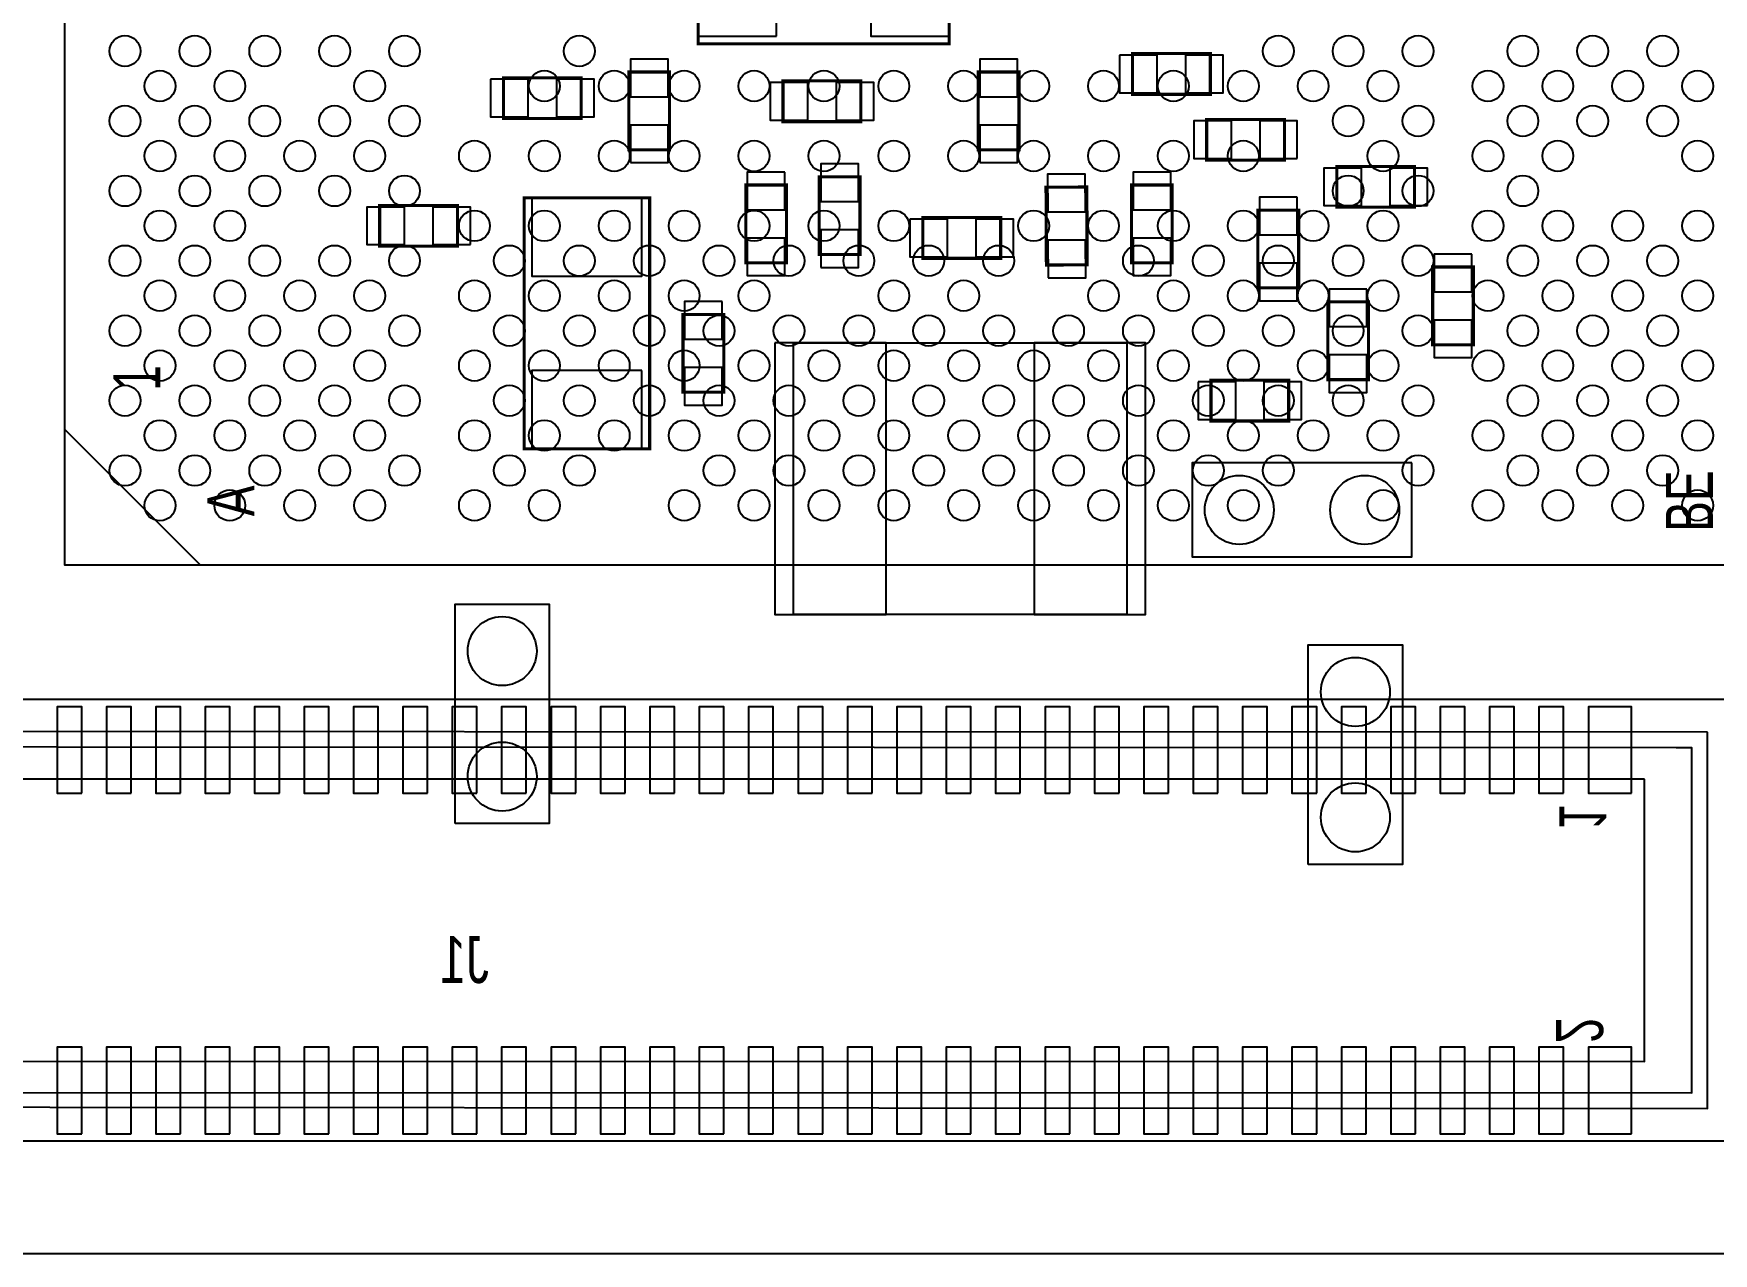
# Model space of a CAD drawing. Extents: x 0 to 42.6, y 0 to 25.
# Drawn here: x 13.03 to 26.63, y 0 to 9.88 of the extents above; entities that cross this region are included whole.
import ezdxf
from ezdxf.enums import TextEntityAlignment as Align

# ---------------------------------------------------------------- set-up
doc = ezdxf.new("R2010")
doc.units = 0
for name, color, linetype in [('BG_OUTLINE', 3, 'CONTINUOUS'), ('PG_ASSEMBLY_BOTTOM', 30, 'CONTINUOUS'), ('PG_ASSEMBLY_TOP', 254, 'CONTINUOUS'), ('PIN_BOTTOM', 211, 'CONTINUOUS'), ('PIN_TOP', 160, 'CONTINUOUS'), ('RD_ASSEMBLY_BOTTOM', 140, 'CONTINUOUS')]:
    doc.layers.add(name, color=color, linetype=linetype)

msp = doc.modelspace()

# ---------------------------------------------------------------- linework, layer by layer
at = {"layer": 'BG_OUTLINE'}
msp.add_lwpolyline([(42.6339, 0), (42.6339, 25.004014), (0, 25.004014), (0, 0)], close=True, dxfattribs=at)
at = {"layer": 'PG_ASSEMBLY_BOTTOM', "const_width": 0.0254}
for points in [[(18.411698, 9.793224), (20.443698, 9.793224), (20.443698, 10.809224), (18.411698, 10.809224), (18.411698, 9.793224)], [(21.928582, 9.385046), (22.558502, 9.385046), (22.558502, 9.715246), (21.928582, 9.715246), (21.928582, 9.385046)], [(16.834612, 9.189212), (17.464532, 9.189212), (17.464532, 9.519412), (16.834612, 9.519412), (16.834612, 9.189212)], [(18.179796, 8.936228), (18.179796, 9.566148), (17.849596, 9.566148), (17.849596, 8.936228), (18.179796, 8.936228)], [(21.00961, 8.936228), (21.00961, 9.566148), (20.67941, 9.566148), (20.67941, 8.936228), (21.00961, 8.936228)], [(19.098514, 9.163812), (19.728434, 9.163812), (19.728434, 9.494012), (19.098514, 9.494012), (19.098514, 9.163812)], [(23.158704, 9.181846), (22.528784, 9.181846), (22.528784, 8.851646), (23.158704, 8.851646), (23.158704, 9.181846)], [(19.721576, 8.08736), (19.721576, 8.71728), (19.391376, 8.71728), (19.391376, 8.08736), (19.721576, 8.08736)], [(24.212804, 8.8011), (23.582884, 8.8011), (23.582884, 8.4709), (24.212804, 8.4709), (24.212804, 8.8011)], [(18.796508, 8.65124), (18.796508, 8.02132), (19.126708, 8.02132), (19.126708, 8.65124), (18.796508, 8.65124)], [(21.561552, 8.004556), (21.558504, 8.634476), (21.228304, 8.632952), (21.231352, 8.003032), (21.561552, 8.004556)], [(21.9202, 8.65124), (21.9202, 8.02132), (22.2504, 8.02132), (22.2504, 8.65124), (21.9202, 8.65124)], [(16.462502, 8.485378), (15.832582, 8.485378), (15.832582, 8.155178), (16.462502, 8.155178), (16.462502, 8.485378)], [(18.017998, 6.5151), (18.017998, 8.5471), (17.001998, 8.5471), (17.001998, 6.5151), (18.017998, 6.5151)], [(22.943566, 8.447786), (22.943566, 7.817866), (23.273766, 7.817866), (23.273766, 8.447786), (22.943566, 8.447786)], [(20.230592, 8.057134), (20.860512, 8.057134), (20.860512, 8.387334), (20.230592, 8.387334), (20.230592, 8.057134)], [(24.3586, 7.987284), (24.3586, 7.357364), (24.6888, 7.357364), (24.6888, 7.987284), (24.3586, 7.987284)], [(23.509478, 7.704328), (23.509478, 7.074408), (23.839678, 7.074408), (23.839678, 7.704328), (23.509478, 7.704328)], [(18.288508, 7.602728), (18.288508, 6.972808), (18.618708, 6.972808), (18.618708, 7.602728), (18.288508, 7.602728)], [(22.563582, 6.740144), (23.193502, 6.740144), (23.193502, 7.070344), (22.563582, 7.070344), (22.563582, 6.740144)]]:
    msp.add_lwpolyline(points, dxfattribs=at)
at = {"layer": 'PG_ASSEMBLY_BOTTOM'}
for points in [[(19.182588, 7.373874), (21.882608, 7.373874), (21.882608, 5.17398), (19.182588, 5.17398), (19.182588, 7.373874)], [(24.190198, 6.4008), (22.412198, 6.4008), (22.412198, 5.6388), (24.190198, 5.6388), (24.190198, 6.4008)], [(26.819606, 0.907542), (6.216142, 0.90932), (6.216142, 4.48818), (26.819606, 4.487418), (26.819606, 0.907542)], [(26.58364, 4.22148), (6.447282, 4.22656), (6.447282, 1.18872), (26.58364, 1.17348), (26.58364, 4.22148)], [(26.45664, 4.09448), (6.592062, 4.1021), (6.592062, 1.30302), (26.45664, 1.30048), (26.45664, 4.09448), (26.32964, 4.09448)], [(26.07564, 3.84048), (6.975602, 3.84048), (6.970522, 1.55702), (26.07564, 1.55448), (26.07564, 3.84048)]]:
    msp.add_lwpolyline(points, dxfattribs=at)
at = {"layer": 'PG_ASSEMBLY_TOP'}
for points in [[(27.278584, 5.574792), (27.278584, 17.574768), (13.278612, 17.574768), (13.278612, 5.574792), (27.278584, 5.574792)], [(16.443198, 3.4798), (16.443198, 5.2578), (17.205198, 5.2578), (17.205198, 3.4798), (16.443198, 3.4798)], [(23.351998, 3.1496), (23.351998, 4.9276), (24.113998, 4.9276), (24.113998, 3.1496), (23.351998, 3.1496)]]:
    msp.add_lwpolyline(points, dxfattribs=at)
msp.add_lwpolyline([(13.278612, 5.574792), (14.378686, 5.574792), (13.278612, 6.674866)], close=True, dxfattribs=at)
at = {"layer": 'PIN_BOTTOM'}
for points in [[(19.046698, 9.856724), (19.046698, 10.745724), (18.411698, 10.745724), (18.411698, 9.856724)], [(20.443698, 9.856724), (20.443698, 10.745724), (19.808698, 10.745724), (19.808698, 9.856724)], [(17.862296, 9.365742), (18.167096, 9.365742), (18.167096, 9.670542), (17.862296, 9.670542)], [(20.69211, 9.365742), (20.99691, 9.365742), (20.99691, 9.670542), (20.69211, 9.670542)], [(21.824188, 9.702546), (21.824188, 9.397746), (22.128988, 9.397746), (22.128988, 9.702546)], [(22.358096, 9.702546), (22.358096, 9.397746), (22.662896, 9.397746), (22.662896, 9.702546)], [(16.730218, 9.506712), (16.730218, 9.201912), (17.035018, 9.201912), (17.035018, 9.506712)], [(17.264126, 9.506712), (17.264126, 9.201912), (17.568926, 9.201912), (17.568926, 9.506712)], [(18.99412, 9.481312), (18.99412, 9.176512), (19.29892, 9.176512), (19.29892, 9.481312)], [(19.528028, 9.481312), (19.528028, 9.176512), (19.832828, 9.176512), (19.832828, 9.481312)], [(17.862296, 8.831834), (18.167096, 8.831834), (18.167096, 9.136634), (17.862296, 9.136634)], [(20.69211, 8.831834), (20.99691, 8.831834), (20.99691, 9.136634), (20.69211, 9.136634)], [(22.72919, 8.864346), (22.72919, 9.169146), (22.42439, 9.169146), (22.42439, 8.864346)], [(23.263098, 8.864346), (23.263098, 9.169146), (22.958298, 9.169146), (22.958298, 8.864346)], [(19.114008, 8.755634), (18.809208, 8.755634), (18.809208, 8.450834), (19.114008, 8.450834)], [(19.404076, 8.516874), (19.708876, 8.516874), (19.708876, 8.821674), (19.404076, 8.821674)], [(21.242026, 8.432544), (21.546822, 8.434076), (21.54529, 8.738872), (21.240494, 8.73734)], [(22.2377, 8.755634), (21.9329, 8.755634), (21.9329, 8.450834), (22.2377, 8.450834)], [(23.78329, 8.4836), (23.78329, 8.7884), (23.47849, 8.7884), (23.47849, 8.4836)], [(24.317198, 8.4836), (24.317198, 8.7884), (24.012398, 8.7884), (24.012398, 8.4836)], [(16.032988, 8.167878), (16.032988, 8.472678), (15.728188, 8.472678), (15.728188, 8.167878)], [(16.566896, 8.167878), (16.566896, 8.472678), (16.262096, 8.472678), (16.262096, 8.167878)], [(17.954498, 8.5471), (17.065498, 8.5471), (17.065498, 7.9121), (17.954498, 7.9121)], [(23.261066, 8.55218), (22.956266, 8.55218), (22.956266, 8.24738), (23.261066, 8.24738)], [(20.126198, 8.374634), (20.126198, 8.069834), (20.430998, 8.069834), (20.430998, 8.374634)], [(20.660106, 8.374634), (20.660106, 8.069834), (20.964906, 8.069834), (20.964906, 8.374634)], [(19.114008, 8.221726), (18.809208, 8.221726), (18.809208, 7.916926), (19.114008, 7.916926)], [(19.404076, 7.982966), (19.708876, 7.982966), (19.708876, 8.287766), (19.404076, 8.287766)], [(21.244566, 7.898636), (21.549362, 7.900168), (21.54783, 8.204964), (21.243034, 8.203432)], [(22.2377, 8.221726), (21.9329, 8.221726), (21.9329, 7.916926), (22.2377, 7.916926)], [(24.6761, 8.091678), (24.3713, 8.091678), (24.3713, 7.786878), (24.6761, 7.786878)], [(23.261066, 8.018272), (22.956266, 8.018272), (22.956266, 7.713472), (23.261066, 7.713472)], [(23.826978, 7.808722), (23.522178, 7.808722), (23.522178, 7.503922), (23.826978, 7.503922)], [(18.606008, 7.707122), (18.301208, 7.707122), (18.301208, 7.402322), (18.606008, 7.402322)], [(24.6761, 7.55777), (24.3713, 7.55777), (24.3713, 7.25297), (24.6761, 7.25297)], [(19.032601, 7.373747), (19.032601, 5.173853), (19.932523, 5.173853), (19.932523, 7.373747)], [(21.132673, 7.373747), (21.132673, 5.173853), (22.032595, 5.173853), (22.032595, 7.373747)], [(23.826978, 7.274814), (23.522178, 7.274814), (23.522178, 6.970014), (23.826978, 6.970014)], [(17.954498, 7.1501), (17.065498, 7.1501), (17.065498, 6.5151), (17.954498, 6.5151)], [(18.606008, 7.173214), (18.301208, 7.173214), (18.301208, 6.868414), (18.606008, 6.868414)], [(22.459188, 7.057644), (22.459188, 6.752844), (22.763988, 6.752844), (22.763988, 7.057644)], [(22.993096, 7.057644), (22.993096, 6.752844), (23.297896, 6.752844), (23.297896, 7.057644)], [(13.419836, 3.72618), (13.419836, 4.426204), (13.219938, 4.426204), (13.219938, 3.72618)], [(13.819632, 3.72618), (13.819632, 4.426204), (13.619734, 4.426204), (13.619734, 3.72618)], [(14.219682, 3.72618), (14.219682, 4.426204), (14.019784, 4.426204), (14.019784, 3.72618)], [(14.619732, 3.72618), (14.619732, 4.426204), (14.419834, 4.426204), (14.419834, 3.72618)], [(15.019782, 3.72618), (15.019782, 4.426204), (14.819884, 4.426204), (14.819884, 3.72618)], [(15.419832, 3.72618), (15.419832, 4.426204), (15.219934, 4.426204), (15.219934, 3.72618)], [(15.819628, 3.72618), (15.819628, 4.426204), (15.61973, 4.426204), (15.61973, 3.72618)], [(16.219678, 3.72618), (16.219678, 4.426204), (16.01978, 4.426204), (16.01978, 3.72618)], [(16.619728, 3.72618), (16.619728, 4.426204), (16.41983, 4.426204), (16.41983, 3.72618)], [(17.019778, 3.72618), (17.019778, 4.426204), (16.81988, 4.426204), (16.81988, 3.72618)], [(17.419828, 3.72618), (17.419828, 4.426204), (17.21993, 4.426204), (17.21993, 3.72618)], [(17.819624, 3.72618), (17.819624, 4.426204), (17.619726, 4.426204), (17.619726, 3.72618)], [(18.219674, 3.72618), (18.219674, 4.426204), (18.019776, 4.426204), (18.019776, 3.72618)], [(18.619724, 3.72618), (18.619724, 4.426204), (18.419826, 4.426204), (18.419826, 3.72618)], [(19.019774, 3.72618), (19.019774, 4.426204), (18.819876, 4.426204), (18.819876, 3.72618)], [(19.419824, 3.72618), (19.419824, 4.426204), (19.219926, 4.426204), (19.219926, 3.72618)], [(19.81962, 3.72618), (19.81962, 4.426204), (19.619722, 4.426204), (19.619722, 3.72618)], [(20.21967, 3.72618), (20.21967, 4.426204), (20.019772, 4.426204), (20.019772, 3.72618)], [(20.61972, 3.72618), (20.61972, 4.426204), (20.419822, 4.426204), (20.419822, 3.72618)], [(21.01977, 3.72618), (21.01977, 4.426204), (20.819872, 4.426204), (20.819872, 3.72618)], [(21.41982, 3.72618), (21.41982, 4.426204), (21.219922, 4.426204), (21.219922, 3.72618)], [(21.819616, 3.72618), (21.819616, 4.426204), (21.619718, 4.426204), (21.619718, 3.72618)], [(22.219666, 3.72618), (22.219666, 4.426204), (22.019768, 4.426204), (22.019768, 3.72618)], [(22.619716, 3.72618), (22.619716, 4.426204), (22.419818, 4.426204), (22.419818, 3.72618)], [(23.019766, 3.72618), (23.019766, 4.426204), (22.819868, 4.426204), (22.819868, 3.72618)], [(23.419816, 3.72618), (23.419816, 4.426204), (23.219918, 4.426204), (23.219918, 3.72618)], [(23.819612, 3.72618), (23.819612, 4.426204), (23.619714, 4.426204), (23.619714, 3.72618)], [(24.219662, 3.72618), (24.219662, 4.426204), (24.019764, 4.426204), (24.019764, 3.72618)], [(24.619712, 3.72618), (24.619712, 4.426204), (24.419814, 4.426204), (24.419814, 3.72618)], [(25.019762, 3.72618), (25.019762, 4.426204), (24.819864, 4.426204), (24.819864, 3.72618)], [(25.419812, 3.72618), (25.419812, 4.426204), (25.219914, 4.426204), (25.219914, 3.72618)], [(25.969722, 3.72618), (25.969722, 4.426204), (25.61971, 4.426204), (25.61971, 3.72618)], [(13.419836, 0.968756), (13.419836, 1.66878), (13.219938, 1.66878), (13.219938, 0.968756)], [(13.819632, 0.968756), (13.819632, 1.66878), (13.619734, 1.66878), (13.619734, 0.968756)], [(14.219682, 0.968756), (14.219682, 1.66878), (14.019784, 1.66878), (14.019784, 0.968756)], [(14.619732, 0.968756), (14.619732, 1.66878), (14.419834, 1.66878), (14.419834, 0.968756)], [(15.019782, 0.968756), (15.019782, 1.66878), (14.819884, 1.66878), (14.819884, 0.968756)], [(15.419832, 0.968756), (15.419832, 1.66878), (15.219934, 1.66878), (15.219934, 0.968756)], [(15.819628, 0.968756), (15.819628, 1.66878), (15.61973, 1.66878), (15.61973, 0.968756)], [(16.219678, 0.968756), (16.219678, 1.66878), (16.01978, 1.66878), (16.01978, 0.968756)], [(16.619728, 0.968756), (16.619728, 1.66878), (16.41983, 1.66878), (16.41983, 0.968756)], [(17.019778, 0.968756), (17.019778, 1.66878), (16.81988, 1.66878), (16.81988, 0.968756)], [(17.419828, 0.968756), (17.419828, 1.66878), (17.21993, 1.66878), (17.21993, 0.968756)], [(17.819624, 0.968756), (17.819624, 1.66878), (17.619726, 1.66878), (17.619726, 0.968756)], [(18.219674, 0.968756), (18.219674, 1.66878), (18.019776, 1.66878), (18.019776, 0.968756)], [(18.619724, 0.968756), (18.619724, 1.66878), (18.419826, 1.66878), (18.419826, 0.968756)], [(19.019774, 0.968756), (19.019774, 1.66878), (18.819876, 1.66878), (18.819876, 0.968756)], [(19.419824, 0.968756), (19.419824, 1.66878), (19.219926, 1.66878), (19.219926, 0.968756)], [(19.81962, 0.968756), (19.81962, 1.66878), (19.619722, 1.66878), (19.619722, 0.968756)], [(20.21967, 0.968756), (20.21967, 1.66878), (20.019772, 1.66878), (20.019772, 0.968756)], [(20.61972, 0.968756), (20.61972, 1.66878), (20.419822, 1.66878), (20.419822, 0.968756)], [(21.01977, 0.968756), (21.01977, 1.66878), (20.819872, 1.66878), (20.819872, 0.968756)], [(21.41982, 0.968756), (21.41982, 1.66878), (21.219922, 1.66878), (21.219922, 0.968756)], [(21.819616, 0.968756), (21.819616, 1.66878), (21.619718, 1.66878), (21.619718, 0.968756)], [(22.219666, 0.968756), (22.219666, 1.66878), (22.019768, 1.66878), (22.019768, 0.968756)], [(22.619716, 0.968756), (22.619716, 1.66878), (22.419818, 1.66878), (22.419818, 0.968756)], [(23.019766, 0.968756), (23.019766, 1.66878), (22.819868, 1.66878), (22.819868, 0.968756)], [(23.419816, 0.968756), (23.419816, 1.66878), (23.219918, 1.66878), (23.219918, 0.968756)], [(23.819612, 0.968756), (23.819612, 1.66878), (23.619714, 1.66878), (23.619714, 0.968756)], [(24.219662, 0.968756), (24.219662, 1.66878), (24.019764, 1.66878), (24.019764, 0.968756)], [(24.619712, 0.968756), (24.619712, 1.66878), (24.419814, 1.66878), (24.419814, 0.968756)], [(25.019762, 0.968756), (25.019762, 1.66878), (24.819864, 1.66878), (24.819864, 0.968756)], [(25.419812, 0.968756), (25.419812, 1.66878), (25.219914, 1.66878), (25.219914, 0.968756)], [(25.969722, 0.968756), (25.969722, 1.66878), (25.61971, 1.66878), (25.61971, 0.968756)]]:
    msp.add_lwpolyline(points, close=True, dxfattribs=at)
for centre in [(22.793198, 6.0198), (23.809198, 6.0198)]:
    msp.add_circle(centre, 0.2794, dxfattribs=at)
at = {"layer": 'PIN_TOP'}
for centre, radius in [((13.769594, 9.735312), 0.124968), ((14.335506, 9.735312), 0.124968), ((14.901672, 9.735312), 0.124968), ((15.467584, 9.735312), 0.124968), ((16.033496, 9.735312), 0.124968), ((17.44853, 9.735312), 0.124968), ((23.108666, 9.735312), 0.124968), ((23.674578, 9.735312), 0.124968), ((24.24049, 9.735312), 0.124968), ((25.089612, 9.735312), 0.124968), ((25.655524, 9.735312), 0.124968), ((26.22169, 9.735312), 0.124968), ((14.05255, 9.452356), 0.124968), ((14.618716, 9.452356), 0.124968), ((15.75054, 9.452356), 0.124968), ((17.165574, 9.452356), 0.124968), ((17.731486, 9.452356), 0.124968), ((18.297652, 9.452356), 0.124968), ((18.863564, 9.452356), 0.124968), ((19.429476, 9.452356), 0.124968), ((19.995642, 9.452356), 0.124968), ((20.561554, 9.452356), 0.124968), ((21.12772, 9.452356), 0.124968), ((21.693632, 9.452356), 0.124968), ((22.259544, 9.452356), 0.124968), ((22.82571, 9.452356), 0.124968), ((23.391622, 9.452356), 0.124968), ((23.957534, 9.452356), 0.124968), ((24.806656, 9.452356), 0.124968), ((25.372568, 9.452356), 0.124968), ((25.93848, 9.452356), 0.124968), ((26.504646, 9.452356), 0.124968), ((13.769594, 9.1694), 0.124968), ((14.335506, 9.1694), 0.124968), ((14.901672, 9.1694), 0.124968), ((15.467584, 9.1694), 0.124968), ((16.033496, 9.1694), 0.124968), ((23.674578, 9.1694), 0.124968), ((24.24049, 9.1694), 0.124968), ((25.089612, 9.1694), 0.124968), ((25.655524, 9.1694), 0.124968), ((26.22169, 9.1694), 0.124968), ((14.05255, 8.88619), 0.124968), ((14.618716, 8.88619), 0.124968), ((15.184628, 8.88619), 0.124968), ((15.75054, 8.88619), 0.124968), ((16.599662, 8.88619), 0.124968), ((17.165574, 8.88619), 0.124968), ((17.731486, 8.88619), 0.124968), ((18.297652, 8.88619), 0.124968), ((18.863564, 8.88619), 0.124968), ((19.429476, 8.88619), 0.124968), ((19.995642, 8.88619), 0.124968), ((20.561554, 8.88619), 0.124968), ((21.12772, 8.88619), 0.124968), ((21.693632, 8.88619), 0.124968), ((22.259544, 8.88619), 0.124968), ((22.82571, 8.88619), 0.124968), ((23.957534, 8.88619), 0.124968), ((24.806656, 8.88619), 0.124968), ((25.372568, 8.88619), 0.124968), ((26.504646, 8.88619), 0.124968), ((13.769594, 8.603234), 0.124968), ((14.335506, 8.603234), 0.124968), ((14.901672, 8.603234), 0.124968), ((15.467584, 8.603234), 0.124968), ((16.033496, 8.603234), 0.124968), ((23.674578, 8.603234), 0.124968), ((24.24049, 8.603234), 0.124968), ((25.089612, 8.603234), 0.124968), ((14.05255, 8.320278), 0.124968), ((14.618716, 8.320278), 0.124968), ((16.599662, 8.320278), 0.124968), ((17.165574, 8.320278), 0.124968), ((17.731486, 8.320278), 0.124968), ((18.297652, 8.320278), 0.124968), ((18.863564, 8.320278), 0.124968), ((19.429476, 8.320278), 0.124968), ((19.995642, 8.320278), 0.124968), ((21.12772, 8.320278), 0.124968), ((21.693632, 8.320278), 0.124968), ((22.259544, 8.320278), 0.124968), ((22.82571, 8.320278), 0.124968), ((23.391622, 8.320278), 0.124968), ((23.957534, 8.320278), 0.124968), ((24.806656, 8.320278), 0.124968), ((25.372568, 8.320278), 0.124968), ((25.93848, 8.320278), 0.124968), ((26.504646, 8.320278), 0.124968), ((13.769594, 8.037322), 0.124968), ((14.335506, 8.037322), 0.124968), ((14.901672, 8.037322), 0.124968), ((15.467584, 8.037322), 0.124968), ((16.033496, 8.037322), 0.124968), ((16.882618, 8.037322), 0.124968), ((17.44853, 8.037322), 0.124968), ((18.014696, 8.037322), 0.124968), ((18.580608, 8.037322), 0.124968), ((19.14652, 8.037322), 0.124968), ((19.712686, 8.037322), 0.124968), ((20.278598, 8.037322), 0.124968), ((20.84451, 8.037322), 0.124968), ((21.976588, 8.037322), 0.124968), ((22.5425, 8.037322), 0.124968), ((23.108666, 8.037322), 0.124968), ((23.674578, 8.037322), 0.124968), ((24.24049, 8.037322), 0.124968), ((25.089612, 8.037322), 0.124968), ((25.655524, 8.037322), 0.124968), ((26.22169, 8.037322), 0.124968), ((14.05255, 7.754366), 0.124968), ((14.618716, 7.754366), 0.124968), ((15.184628, 7.754366), 0.124968), ((15.75054, 7.754366), 0.124968), ((16.599662, 7.754366), 0.124968), ((17.165574, 7.754366), 0.124968), ((17.731486, 7.754366), 0.124968), ((18.297652, 7.754366), 0.124968), ((18.863564, 7.754366), 0.124968), ((19.995642, 7.754366), 0.124968), ((20.561554, 7.754366), 0.124968), ((21.693632, 7.754366), 0.124968), ((22.259544, 7.754366), 0.124968), ((22.82571, 7.754366), 0.124968), ((23.391622, 7.754366), 0.124968), ((23.957534, 7.754366), 0.124968), ((24.806656, 7.754366), 0.124968), ((25.372568, 7.754366), 0.124968), ((25.93848, 7.754366), 0.124968), ((26.504646, 7.754366), 0.124968), ((13.769594, 7.471156), 0.124968), ((14.335506, 7.471156), 0.124968), ((14.901672, 7.471156), 0.124968), ((15.467584, 7.471156), 0.124968), ((16.033496, 7.471156), 0.124968), ((16.882618, 7.471156), 0.124968), ((17.44853, 7.471156), 0.124968), ((18.014696, 7.471156), 0.124968), ((18.580608, 7.471156), 0.124968), ((19.14652, 7.471156), 0.124968), ((19.712686, 7.471156), 0.124968), ((20.278598, 7.471156), 0.124968), ((20.84451, 7.471156), 0.124968), ((21.410676, 7.471156), 0.124968), ((21.976588, 7.471156), 0.124968), ((22.5425, 7.471156), 0.124968), ((23.108666, 7.471156), 0.124968), ((23.674578, 7.471156), 0.124968), ((24.24049, 7.471156), 0.124968), ((25.089612, 7.471156), 0.124968), ((25.655524, 7.471156), 0.124968), ((26.22169, 7.471156), 0.124968), ((14.05255, 7.1882), 0.124968), ((14.618716, 7.1882), 0.124968), ((15.184628, 7.1882), 0.124968), ((15.75054, 7.1882), 0.124968), ((16.599662, 7.1882), 0.124968), ((17.165574, 7.1882), 0.124968), ((17.731486, 7.1882), 0.124968), ((18.297652, 7.1882), 0.124968), ((18.863564, 7.1882), 0.124968), ((19.429476, 7.1882), 0.124968), ((19.995642, 7.1882), 0.124968), ((20.561554, 7.1882), 0.124968), ((21.12772, 7.1882), 0.124968), ((21.693632, 7.1882), 0.124968), ((22.259544, 7.1882), 0.124968), ((22.82571, 7.1882), 0.124968), ((23.391622, 7.1882), 0.124968), ((23.957534, 7.1882), 0.124968), ((24.806656, 7.1882), 0.124968), ((25.372568, 7.1882), 0.124968), ((25.93848, 7.1882), 0.124968), ((26.504646, 7.1882), 0.124968), ((13.769594, 6.905244), 0.124968), ((14.335506, 6.905244), 0.124968), ((14.901672, 6.905244), 0.124968), ((15.467584, 6.905244), 0.124968), ((16.033496, 6.905244), 0.124968), ((16.882618, 6.905244), 0.124968), ((17.44853, 6.905244), 0.124968), ((18.014696, 6.905244), 0.124968), ((18.580608, 6.905244), 0.124968), ((19.14652, 6.905244), 0.124968), ((19.712686, 6.905244), 0.124968), ((20.278598, 6.905244), 0.124968), ((20.84451, 6.905244), 0.124968), ((21.410676, 6.905244), 0.124968), ((21.976588, 6.905244), 0.124968), ((22.5425, 6.905244), 0.124968), ((23.108666, 6.905244), 0.124968), ((23.674578, 6.905244), 0.124968), ((24.24049, 6.905244), 0.124968), ((25.089612, 6.905244), 0.124968), ((25.655524, 6.905244), 0.124968), ((26.22169, 6.905244), 0.124968), ((14.05255, 6.622288), 0.124968), ((14.618716, 6.622288), 0.124968), ((15.184628, 6.622288), 0.124968), ((15.75054, 6.622288), 0.124968), ((16.599662, 6.622288), 0.124968), ((17.165574, 6.622288), 0.124968), ((17.731486, 6.622288), 0.124968), ((18.297652, 6.622288), 0.124968), ((18.863564, 6.622288), 0.124968), ((19.429476, 6.622288), 0.124968), ((19.995642, 6.622288), 0.124968), ((20.561554, 6.622288), 0.124968), ((21.12772, 6.622288), 0.124968), ((21.693632, 6.622288), 0.124968), ((22.259544, 6.622288), 0.124968), ((22.82571, 6.622288), 0.124968), ((23.391622, 6.622288), 0.124968), ((23.957534, 6.622288), 0.124968), ((24.806656, 6.622288), 0.124968), ((25.372568, 6.622288), 0.124968), ((25.93848, 6.622288), 0.124968), ((26.504646, 6.622288), 0.124968), ((13.769594, 6.339332), 0.124968), ((14.335506, 6.339332), 0.124968), ((14.901672, 6.339332), 0.124968), ((15.467584, 6.339332), 0.124968), ((16.033496, 6.339332), 0.124968), ((16.882618, 6.339332), 0.124968), ((17.44853, 6.339332), 0.124968), ((18.580608, 6.339332), 0.124968), ((19.14652, 6.339332), 0.124968), ((19.712686, 6.339332), 0.124968), ((20.278598, 6.339332), 0.124968), ((20.84451, 6.339332), 0.124968), ((21.410676, 6.339332), 0.124968), ((21.976588, 6.339332), 0.124968), ((22.5425, 6.339332), 0.124968), ((23.108666, 6.339332), 0.124968), ((24.24049, 6.339332), 0.124968), ((25.089612, 6.339332), 0.124968), ((25.655524, 6.339332), 0.124968), ((26.22169, 6.339332), 0.124968), ((14.05255, 6.056376), 0.124968), ((14.618716, 6.056376), 0.124968), ((15.184628, 6.056376), 0.124968), ((15.75054, 6.056376), 0.124968), ((16.599662, 6.056376), 0.124968), ((17.165574, 6.056376), 0.124968), ((18.297652, 6.056376), 0.124968), ((18.863564, 6.056376), 0.124968), ((19.429476, 6.056376), 0.124968), ((19.995642, 6.056376), 0.124968), ((20.561554, 6.056376), 0.124968), ((21.12772, 6.056376), 0.124968), ((21.693632, 6.056376), 0.124968), ((22.259544, 6.056376), 0.124968), ((22.82571, 6.056376), 0.124968), ((23.957534, 6.056376), 0.124968), ((24.806656, 6.056376), 0.124968), ((25.372568, 6.056376), 0.124968), ((25.93848, 6.056376), 0.124968), ((26.504646, 6.056376), 0.124968), ((16.824198, 4.8768), 0.2794), ((23.732998, 4.5466), 0.2794), ((16.824198, 3.8608), 0.2794), ((23.732998, 3.5306), 0.2794)]:
    msp.add_circle(centre, radius, dxfattribs=at)

# ---------------------------------------------------------------- texts
at = {"layer": 'PG_ASSEMBLY_BOTTOM', "text_generation_flag": 2, "width": 0.733333}
for s, p in [('1', (25.383998, 3.429)), ('2', (25.358598, 1.7018))]:
    msp.add_text(s, height=0.381, rotation=270, dxfattribs=at).set_placement(p)
at = {"layer": 'PG_ASSEMBLY_TOP', "width": 0.733333}
for s, p in [('1', (14.055598, 6.985)), ('BE', (26.628598, 5.842)), ('A', (14.817598, 5.969))]:
    msp.add_text(s, height=0.381, rotation=90, dxfattribs=at).set_placement(p)
at = {"layer": 'RD_ASSEMBLY_BOTTOM', "text_generation_flag": 2, "width": 0.733333}
msp.add_text('J1', height=0.381, dxfattribs=at).set_placement((16.519398, 2.18948), align=Align.CENTER)

doc.saveas('drawing.dxf')
